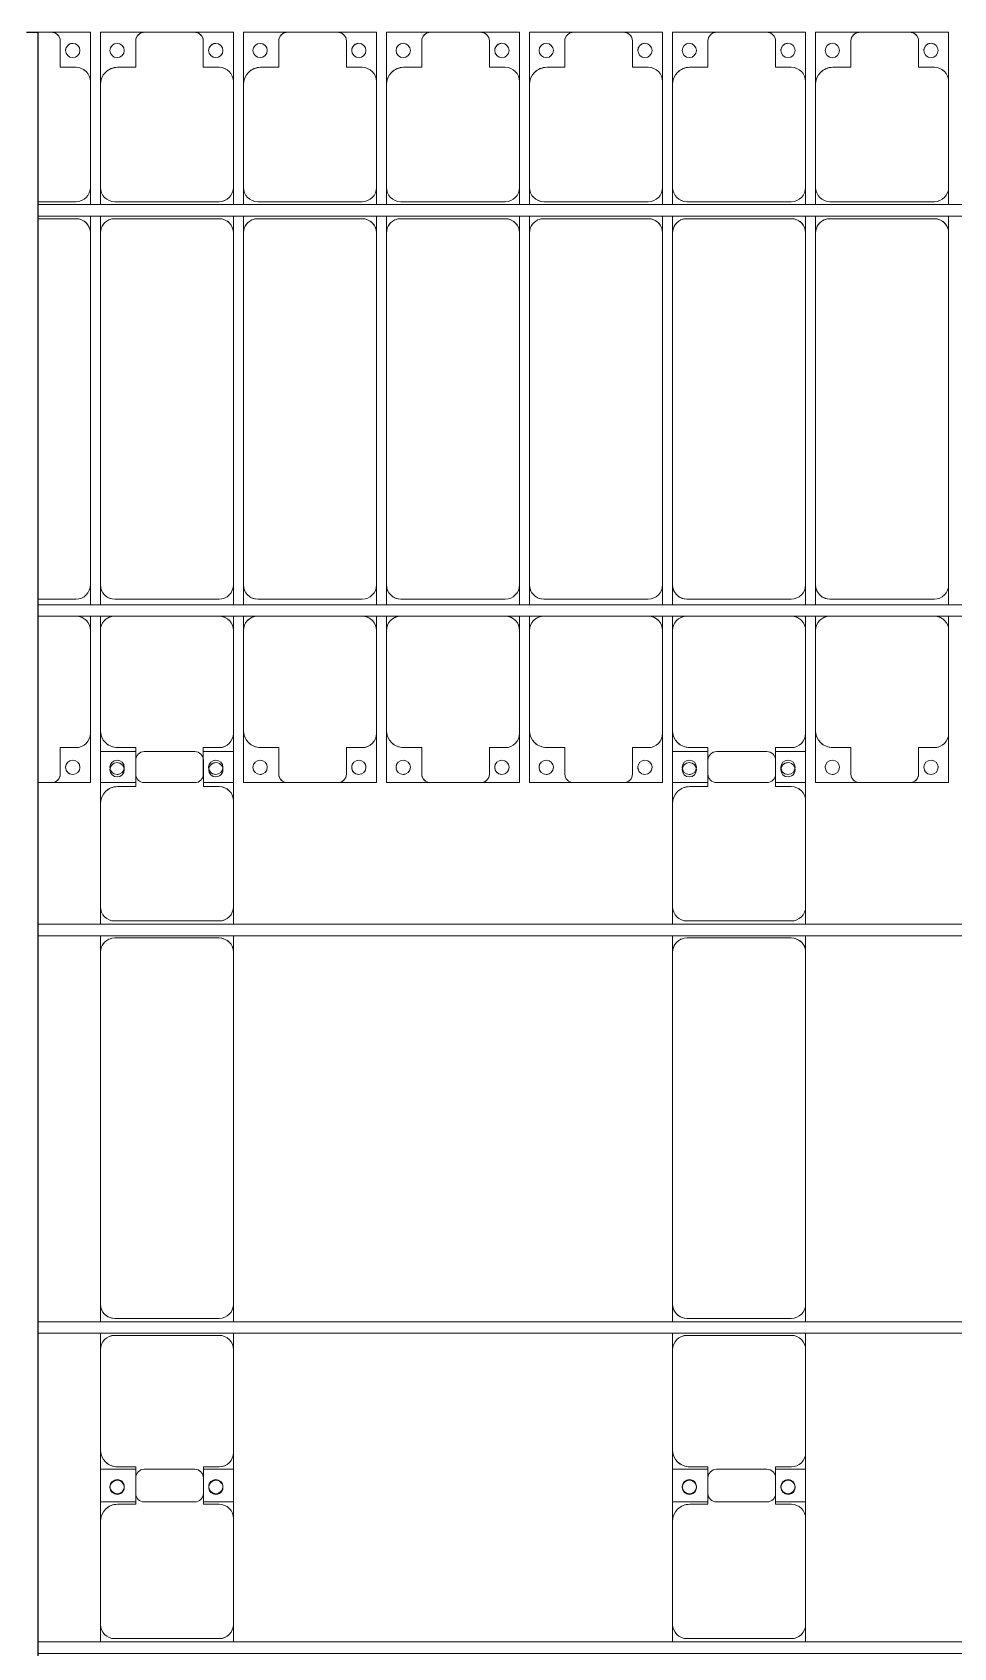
# Model space of a CAD drawing. Header units: millimetres. Extents: x -496478 to -186190, y -204059 to -87354.
# Drawn here: x -433212 to -429992, y -100934 to -95284 of the extents above; entities that cross this region are included whole.
import ezdxf

# ---------------------------------------------------------------- set-up
doc = ezdxf.new("R2010")
doc.units = ezdxf.units.MM
for name, color, linetype, lineweight in [('A-DETL-MBND', 5, 'Continuous', 9), ('A-GENM', 13, 'Continuous', 9), ('S-BEAM', 12, 'Continuous', 9)]:
    doc.layers.add(name, color=color, linetype=linetype, lineweight=lineweight)

# ---------------------------------------------------------------- blocks, each defined once
blk = doc.blocks.new('Dải phao đi lại kèm đỡ invester - DẢI PHAO ĐI LẠI-V1-BỐ TRÍ KHUNG KẾT CẤU BÈ PIN 01')
at = {"layer": 'A-DETL-MBND', "color": 8}
for p, q in [((5588.2, 1312.2), (5540, 1312.2)), ((5588.2, 1312.2), (5723.4, 1312.2)), ((5723.4, 1312.2), (5588.2, 1312.2)), ((5723.4, 1312.2), (5723.4, 1139.7)), ((5758.4, 1312.2), (5911.8, 1312.2)), ((5758.4, 1129.7), (5758.4, 1312.2)), ((5911.8, 1312.2), (5758.4, 1312.2)), ((6088.2, 1312.2), (5911.8, 1312.2)), ((6088.2, 1312.2), (6223.4, 1312.2)), ((6223.4, 1312.2), (6088.2, 1312.2)), ((6223.4, 1312.2), (6223.4, 1139.7)), ((6258.4, 1312.2), (6411.8, 1312.2)), ((6258.4, 1129.7), (6258.4, 1312.2)), ((6411.8, 1312.2), (6258.4, 1312.2)), ((6588.2, 1312.2), (6411.8, 1312.2)), ((6588.2, 1312.2), (6723.4, 1312.2)), ((6723.4, 1312.2), (6588.2, 1312.2)), ((6723.4, 1312.2), (6723.4, 1139.7)), ((6758.4, 1312.2), (6911.8, 1312.2)), ((6758.4, 1129.7), (6758.4, 1312.2)), ((6911.8, 1312.2), (6763.4, 1312.2)), ((7088.2, 1312.2), (6911.8, 1312.2)), ((7088.2, 1312.2), (7223.4, 1312.2)), ((7223.4, 1312.2), (7088.2, 1312.2)), ((7223.4, 1312.2), (7223.4, 1139.7)), ((7258.4, 1312.2), (7411.8, 1312.2)), ((7258.4, 1129.7), (7258.4, 1312.2)), ((7411.8, 1312.2), (7258.4, 1312.2)), ((7588.2, 1312.2), (7411.8, 1312.2)), ((7588.2, 1312.2), (7723.4, 1312.2)), ((7723.4, 1312.2), (7588.2, 1312.2)), ((7723.4, 1312.2), (7723.4, 1139.7)), ((7758.4, 1312.2), (7911.8, 1312.2)), ((7758.4, 1129.7), (7758.4, 1312.2)), ((7911.8, 1312.2), (7758.4, 1312.2)), ((8088.2, 1312.2), (7911.8, 1312.2)), ((8088.2, 1312.2), (8223.4, 1312.2)), ((8223.4, 1312.2), (8088.2, 1312.2)), ((8223.4, 1312.2), (8223.4, 1139.7)), ((8258.4, 1312.2), (8411.8, 1312.2)), ((8258.4, 1129.7), (8258.4, 1312.2)), ((8411.8, 1312.2), (8258.4, 1312.2)), ((8588.2, 1312.2), (8411.8, 1312.2)), ((8588.2, 1312.2), (8723.4, 1312.2)), ((8723.4, 1312.2), (8588.2, 1312.2)), ((8723.4, 1312.2), (8723.4, 1139.7)), ((5618.2, 1189.7), (5618.2, 1282.2)), ((5881.8, 1282.2), (5881.8, 1189.7)), ((6118.2, 1189.7), (6118.2, 1282.2)), ((6381.8, 1282.2), (6381.8, 1189.7)), ((6618.2, 1189.7), (6618.2, 1282.2)), ((6881.8, 1282.2), (6881.8, 1189.7)), ((7118.2, 1189.7), (7118.2, 1282.2)), ((7381.8, 1282.2), (7381.8, 1189.7)), ((7618.2, 1189.7), (7618.2, 1282.2)), ((7881.8, 1282.2), (7881.8, 1189.7)), ((8118.2, 1189.7), (8118.2, 1282.2)), ((8381.8, 1282.2), (8381.8, 1189.7)), ((8618.2, 1189.7), (8618.2, 1282.2)), ((5673.4, 1189.7), (5618.2, 1189.7)), ((5881.8, 1189.7), (5818.4, 1189.7)), ((6173.4, 1189.7), (6118.2, 1189.7)), ((6381.8, 1189.7), (6318.4, 1189.7)), ((6673.4, 1189.7), (6618.2, 1189.7)), ((6881.8, 1189.7), (6818.4, 1189.7)), ((7173.4, 1189.7), (7118.2, 1189.7)), ((7381.8, 1189.7), (7318.4, 1189.7)), ((7673.4, 1189.7), (7618.2, 1189.7)), ((7881.8, 1189.7), (7818.4, 1189.7)), ((8173.4, 1189.7), (8118.2, 1189.7)), ((8381.8, 1189.7), (8318.4, 1189.7)), ((8673.4, 1189.7), (8618.2, 1189.7)), ((5723.4, 769.7), (5723.4, 1139.7)), ((6223.4, 769.7), (6223.4, 1139.7)), ((6723.4, 769.7), (6723.4, 1139.7)), ((7223.4, 769.7), (7223.4, 1139.7)), ((7723.4, 769.7), (7723.4, 1139.7)), ((8223.4, 769.7), (8223.4, 1139.7)), ((8723.4, 769.7), (8723.4, 1139.7)), ((5758.4, 1129.7), (5758.4, 769.7)), ((6258.4, 1129.7), (6258.4, 769.7)), ((6758.4, 1129.7), (6758.4, 769.7)), ((7258.4, 1129.7), (7258.4, 769.7)), ((7758.4, 1129.7), (7758.4, 769.7)), ((8258.4, 1129.7), (8258.4, 769.7)), ((5723.4, 769.7), (5723.4, 709.7)), ((5758.4, 709.7), (5758.4, 769.7)), ((6223.4, 769.7), (6223.4, 709.7)), ((6258.4, 709.7), (6258.4, 769.7)), ((6723.4, 769.7), (6723.4, 709.7)), ((6758.4, 709.7), (6758.4, 769.7)), ((7223.4, 769.7), (7223.4, 709.7)), ((7258.4, 709.7), (7258.4, 769.7)), ((7723.4, 769.7), (7723.4, 709.7)), ((7758.4, 709.7), (7758.4, 769.7)), ((8223.4, 769.7), (8223.4, 709.7)), ((8258.4, 709.7), (8258.4, 769.7)), ((8723.4, 769.7), (8723.4, 709.7)), ((5540, 719.7), (5673.4, 719.7)), ((5808.4, 719.7), (6173.4, 719.7)), ((6308.4, 719.7), (6673.4, 719.7)), ((6808.4, 719.7), (7173.4, 719.7)), ((7308.4, 719.7), (7673.4, 719.7)), ((7808.4, 719.7), (8173.4, 719.7)), ((8308.4, 719.7), (8673.4, 719.7)), ((5673.4, 660.3), (5540, 660.3)), ((5723.4, 669.7), (5723.4, 610.3)), ((5758.4, 610.3), (5758.4, 669.7)), ((6173.4, 660.3), (5808.4, 660.3)), ((6223.4, 669.7), (6223.4, 610.3)), ((6258.4, 610.3), (6258.4, 669.7)), ((6673.4, 660.3), (6308.4, 660.3)), ((6723.4, 669.7), (6723.4, 610.3)), ((6758.4, 610.3), (6758.4, 669.7)), ((7173.4, 660.3), (6808.4, 660.3)), ((7223.4, 669.7), (7223.4, 610.3)), ((7258.4, 610.3), (7258.4, 669.7)), ((7673.4, 660.3), (7308.4, 660.3)), ((7723.4, 669.7), (7723.4, 610.3)), ((7758.4, 610.3), (7758.4, 669.7)), ((8173.4, 660.3), (7808.4, 660.3)), ((8223.4, 669.7), (8223.4, 610.3)), ((8258.4, 610.3), (8258.4, 669.7)), ((8673.4, 660.3), (8308.4, 660.3)), ((8723.4, 669.7), (8723.4, 610.3)), ((5723.4, -620.3), (5723.4, 610.3)), ((5758.4, 610.3), (5758.4, -620.3)), ((6223.4, -620.3), (6223.4, 610.3)), ((6258.4, 610.3), (6258.4, -620.3)), ((6723.4, -620.3), (6723.4, 610.3)), ((6758.4, 610.3), (6758.4, -620.3)), ((7223.4, -620.3), (7223.4, 610.3)), ((7258.4, 610.3), (7258.4, -620.3)), ((7723.4, -620.3), (7723.4, 610.3)), ((7758.4, 610.3), (7758.4, -620.3)), ((8223.4, -620.3), (8223.4, 610.3)), ((8258.4, 610.3), (8258.4, -620.3)), ((8723.4, -620.3), (8723.4, 610.3)), ((5723.4, -620.3), (5723.4, -690.3)), ((5758.4, -690.3), (5758.4, -620.3)), ((6223.4, -620.3), (6223.4, -690.3)), ((6258.4, -690.3), (6258.4, -620.3)), ((6723.4, -620.3), (6723.4, -690.3)), ((6758.4, -690.3), (6758.4, -620.3)), ((7223.4, -620.3), (7223.4, -690.3)), ((7258.4, -690.3), (7258.4, -620.3)), ((7723.4, -620.3), (7723.4, -690.3)), ((7758.4, -690.3), (7758.4, -620.3)), ((8223.4, -620.3), (8223.4, -690.3)), ((8258.4, -690.3), (8258.4, -620.3)), ((8723.4, -620.3), (8723.4, -690.3)), ((5540, -670.3), (5673.4, -670.3)), ((5808.4, -670.3), (6173.4, -670.3)), ((6308.4, -670.3), (6673.4, -670.3)), ((6808.4, -670.3), (7173.4, -670.3)), ((7308.4, -670.3), (7673.4, -670.3)), ((7808.4, -670.3), (8173.4, -670.3)), ((8308.4, -670.3), (8673.4, -670.3)), ((5723.4, -730.3), (5723.4, -779.7)), ((5758.4, -779.7), (5758.4, -730.3)), ((6223.4, -730.3), (6223.4, -779.7)), ((6258.4, -779.7), (6258.4, -730.3)), ((6723.4, -730.3), (6723.4, -779.7)), ((6758.4, -779.7), (6758.4, -730.3)), ((7223.4, -730.3), (7223.4, -779.7)), ((7258.4, -779.7), (7258.4, -730.3)), ((7723.4, -730.3), (7723.4, -779.7)), ((7758.4, -779.7), (7758.4, -730.3)), ((8223.4, -730.3), (8223.4, -779.7)), ((8258.4, -779.7), (8258.4, -730.3)), ((8723.4, -730.3), (8723.4, -779.7)), ((5723.4, -1139.7), (5723.4, -779.7)), ((5758.4, -779.7), (5758.4, -1129.7)), ((6223.4, -1139.7), (6223.4, -779.7)), ((6258.4, -779.7), (6258.4, -1129.7)), ((6723.4, -1139.7), (6723.4, -779.7)), ((6758.4, -779.7), (6758.4, -1129.7)), ((7223.4, -1139.7), (7223.4, -779.7)), ((7258.4, -779.7), (7258.4, -1129.7)), ((7723.4, -1139.7), (7723.4, -779.7)), ((7758.4, -779.7), (7758.4, -1129.7)), ((8223.4, -1139.7), (8223.4, -779.7)), ((8258.4, -779.7), (8258.4, -1129.7)), ((8723.4, -1139.7), (8723.4, -779.7)), ((5758.4, -1312.2), (5758.4, -1129.7)), ((6258.4, -1312.2), (6258.4, -1129.7)), ((6758.4, -1312.2), (6758.4, -1129.7)), ((7258.4, -1312.2), (7258.4, -1129.7)), ((7758.4, -1312.2), (7758.4, -1129.7)), ((8258.4, -1312.2), (8258.4, -1129.7)), ((5723.4, -1139.7), (5723.4, -1312.2)), ((6223.4, -1139.7), (6223.4, -1312.2)), ((6723.4, -1139.7), (6723.4, -1312.2)), ((7223.4, -1139.7), (7223.4, -1312.2)), ((7723.4, -1139.7), (7723.4, -1312.2)), ((8223.4, -1139.7), (8223.4, -1312.2)), ((8723.4, -1139.7), (8723.4, -1312.2)), ((5618.2, -1282.2), (5618.2, -1189.7)), ((5618.2, -1189.7), (5673.4, -1189.7)), ((5818.4, -1189.7), (5881.8, -1189.7)), ((5881.8, -1189.7), (5881.8, -1282.2)), ((6118.2, -1282.2), (6118.2, -1189.7)), ((6118.2, -1189.7), (6173.4, -1189.7)), ((6318.4, -1189.7), (6381.8, -1189.7)), ((6381.8, -1189.7), (6381.8, -1282.2)), ((6618.2, -1282.2), (6618.2, -1189.7)), ((6618.2, -1189.7), (6673.4, -1189.7)), ((6818.4, -1189.7), (6881.8, -1189.7)), ((6881.8, -1189.7), (6881.8, -1282.2)), ((7118.2, -1282.2), (7118.2, -1189.7)), ((7118.2, -1189.7), (7173.4, -1189.7)), ((7318.4, -1189.7), (7381.8, -1189.7)), ((7381.8, -1189.7), (7381.8, -1282.2)), ((7618.2, -1282.2), (7618.2, -1189.7)), ((7618.2, -1189.7), (7673.4, -1189.7)), ((7818.4, -1189.7), (7881.8, -1189.7)), ((7881.8, -1189.7), (7881.8, -1282.2)), ((8118.2, -1282.2), (8118.2, -1189.7)), ((8118.2, -1189.7), (8173.4, -1189.7)), ((8318.4, -1189.7), (8381.8, -1189.7)), ((8381.8, -1189.7), (8381.8, -1282.2)), ((8618.2, -1282.2), (8618.2, -1189.7)), ((8618.2, -1189.7), (8673.4, -1189.7)), ((5540, -1312.2), (5588.2, -1312.2)), ((5723.4, -1312.2), (5588.2, -1312.2)), ((5588.2, -1312.2), (5723.4, -1312.2)), ((5881.8, -1312.2), (5758.4, -1312.2)), ((5911.8, -1312.2), (6088.2, -1312.2)), ((6223.4, -1312.2), (6118.2, -1312.2)), ((6411.8, -1312.2), (6258.4, -1312.2)), ((6258.4, -1312.2), (6411.8, -1312.2)), ((6411.8, -1312.2), (6588.2, -1312.2)), ((6723.4, -1312.2), (6588.2, -1312.2)), ((6588.2, -1312.2), (6723.4, -1312.2)), ((6911.8, -1312.2), (6758.4, -1312.2)), ((6763.4, -1312.2), (6911.8, -1312.2)), ((6911.8, -1312.2), (7088.2, -1312.2)), ((7223.4, -1312.2), (7088.2, -1312.2)), ((7088.2, -1312.2), (7223.4, -1312.2)), ((7411.8, -1312.2), (7258.4, -1312.2)), ((7258.4, -1312.2), (7411.8, -1312.2)), ((7411.8, -1312.2), (7588.2, -1312.2)), ((7723.4, -1312.2), (7588.2, -1312.2)), ((7588.2, -1312.2), (7723.4, -1312.2)), ((7881.8, -1312.2), (7758.4, -1312.2)), ((7911.8, -1312.2), (8088.2, -1312.2)), ((8223.4, -1312.2), (8118.2, -1312.2)), ((8411.8, -1312.2), (8258.4, -1312.2)), ((8258.4, -1312.2), (8411.8, -1312.2)), ((8411.8, -1312.2), (8588.2, -1312.2)), ((8723.4, -1312.2), (8588.2, -1312.2)), ((8588.2, -1312.2), (8723.4, -1312.2))]:
    blk.add_line(p, q, dxfattribs=at)
for centre, radius, start, end in [((5588.2, 1282.2), 30, 360, 90), ((5588.2, 1282.2), 30, 75, 90), ((5588.2, 1282.2), 30, 15, 90), ((5588.2, 1282.2), 30, 75, 90), ((5911.8, 1282.2), 30, 90, 180), ((5911.8, 1282.2), 30, 90, 165), ((5911.8, 1282.2), 30, 90, 105), ((5911.8, 1282.2), 30, 90, 105), ((6088.2, 1282.2), 30, 360, 90), ((6088.2, 1282.2), 30, 75, 90), ((6088.2, 1282.2), 30, 15, 90), ((6088.2, 1282.2), 30, 75, 90), ((6411.8, 1282.2), 30, 90, 180), ((6411.8, 1282.2), 30, 90, 165), ((6411.8, 1282.2), 30, 90, 105), ((6411.8, 1282.2), 30, 90, 105), ((6588.2, 1282.2), 30, 360, 90), ((6588.2, 1282.2), 30, 75, 90), ((6588.2, 1282.2), 30, 15, 90), ((6588.2, 1282.2), 30, 75, 90), ((6911.8, 1282.2), 30, 90, 180), ((6911.8, 1282.2), 30, 90, 165), ((6911.8, 1282.2), 30, 90, 105), ((6911.8, 1282.2), 30, 90, 105), ((7088.2, 1282.2), 30, 360, 90), ((7088.2, 1282.2), 30, 75, 90), ((7088.2, 1282.2), 30, 15, 90), ((7088.2, 1282.2), 30, 75, 90), ((7411.8, 1282.2), 30, 90, 180), ((7411.8, 1282.2), 30, 90, 165), ((7411.8, 1282.2), 30, 90, 105), ((7411.8, 1282.2), 30, 90, 105), ((7588.2, 1282.2), 30, 360, 90), ((7588.2, 1282.2), 30, 75, 90), ((7588.2, 1282.2), 30, 15, 90), ((7588.2, 1282.2), 30, 75, 90), ((7911.8, 1282.2), 30, 90, 180), ((7911.8, 1282.2), 30, 90, 165), ((7911.8, 1282.2), 30, 90, 105), ((7911.8, 1282.2), 30, 90, 105), ((8088.2, 1282.2), 30, 360, 90), ((8088.2, 1282.2), 30, 75, 90), ((8088.2, 1282.2), 30, 15, 90), ((8088.2, 1282.2), 30, 75, 90), ((8411.8, 1282.2), 30, 90, 180), ((8411.8, 1282.2), 30, 90, 165), ((8411.8, 1282.2), 30, 90, 105), ((8411.8, 1282.2), 30, 90, 105), ((8588.2, 1282.2), 30, 360, 90), ((8588.2, 1282.2), 30, 75, 90), ((8588.2, 1282.2), 30, 15, 90), ((8588.2, 1282.2), 30, 75, 90), ((5661.8, 1248.6), 25, 90, 270), ((5661.8, 1248.6), 25, 150, 180), ((5661.8, 1248.6), 25, 120, 135), ((5661.8, 1248.6), 25, 90, 105), ((5661.8, 1248.6), 25, 270, 90), ((5816.8, 1248.6), 25, 90, 270), ((5816.8, 1248.6), 25, 270, 90), ((6161.8, 1248.6), 25, 90, 270), ((6161.8, 1248.6), 25, 150, 180), ((6161.8, 1248.6), 25, 120, 135), ((6161.8, 1248.6), 25, 90, 105), ((6161.8, 1248.6), 25, 270, 90), ((6316.8, 1248.6), 25, 90, 270), ((6316.8, 1248.6), 25, 270, 90), ((6661.8, 1248.6), 25, 90, 270), ((6661.8, 1248.6), 25, 150, 180), ((6661.8, 1248.6), 25, 120, 135), ((6661.8, 1248.6), 25, 90, 105), ((6661.8, 1248.6), 25, 270, 90), ((6816.8, 1248.6), 25, 90, 270), ((6816.8, 1248.6), 25, 270, 90), ((7161.8, 1248.6), 25, 90, 270), ((7161.8, 1248.6), 25, 150, 180), ((7161.8, 1248.6), 25, 120, 135), ((7161.8, 1248.6), 25, 90, 105), ((7161.8, 1248.6), 25, 270, 90), ((7316.8, 1248.6), 25, 90, 270), ((7316.8, 1248.6), 25, 270, 90), ((7661.8, 1248.6), 25, 90, 270), ((7661.8, 1248.6), 25, 150, 180), ((7661.8, 1248.6), 25, 120, 135), ((7661.8, 1248.6), 25, 90, 105), ((7661.8, 1248.6), 25, 270, 90), ((7816.8, 1248.6), 25, 90, 270), ((7816.8, 1248.6), 25, 270, 90), ((8161.8, 1248.6), 25, 90, 270), ((8161.8, 1248.6), 25, 150, 180), ((8161.8, 1248.6), 25, 120, 135), ((8161.8, 1248.6), 25, 90, 105), ((8161.8, 1248.6), 25, 270, 90), ((8316.8, 1248.6), 25, 90, 270), ((8316.8, 1248.6), 25, 270, 90), ((8661.8, 1248.6), 25, 90, 270), ((8661.8, 1248.6), 25, 150, 180), ((8661.8, 1248.6), 25, 120, 135), ((8661.8, 1248.6), 25, 90, 105), ((8661.8, 1248.6), 25, 270, 90), ((5673.4, 1139.7), 50, 0, 90), ((5673.4, 1139.7), 50, 45, 90), ((5818.4, 1129.7), 60, 90, 180), ((5818.4, 1129.7), 60, 90, 135), ((6173.4, 1139.7), 50, 0, 90), ((6173.4, 1139.7), 50, 45, 90), ((6318.4, 1129.7), 60, 90, 180), ((6318.4, 1129.7), 60, 90, 135), ((6673.4, 1139.7), 50, 360, 90), ((6673.4, 1139.7), 50, 45, 90), ((6818.4, 1129.7), 60, 90, 180), ((6818.4, 1129.7), 60, 90, 135), ((7173.4, 1139.7), 50, 0, 90), ((7173.4, 1139.7), 50, 45, 90), ((7318.4, 1129.7), 60, 90, 180), ((7318.4, 1129.7), 60, 90, 135), ((7673.4, 1139.7), 50, 0, 90), ((7673.4, 1139.7), 50, 45, 90), ((7818.4, 1129.7), 60, 90, 180), ((7818.4, 1129.7), 60, 90, 135), ((8173.4, 1139.7), 50, 0, 90), ((8173.4, 1139.7), 50, 45, 90), ((8318.4, 1129.7), 60, 90, 180), ((8318.4, 1129.7), 60, 90, 135), ((8673.4, 1139.7), 50, 0, 90), ((8673.4, 1139.7), 50, 45, 90), ((5673.4, 769.7), 50, 270, 0), ((5808.4, 769.7), 50, 180, 270), ((6173.4, 769.7), 50, 270, 360), ((6308.4, 769.7), 50, 180, 270), ((6673.4, 769.7), 50, 270, 0), ((6808.4, 769.7), 50, 180, 270), ((7173.4, 769.7), 50, 270, 0), ((7308.4, 769.7), 50, 180, 270), ((7673.4, 769.7), 50, 270, 0), ((7808.4, 769.7), 50, 180, 270), ((8173.4, 769.7), 50, 270, 360), ((8308.4, 769.7), 50, 180, 270), ((8673.4, 769.7), 50, 270, 0), ((5673.4, 769.7), 50, 270, 315), ((5808.4, 769.7), 50, 225, 270), ((6173.4, 769.7), 50, 270, 315), ((6308.4, 769.7), 50, 225, 270), ((6673.4, 769.7), 50, 270, 315), ((6808.4, 769.7), 50, 225, 270), ((7173.4, 769.7), 50, 270, 315), ((7308.4, 769.7), 50, 225, 270), ((7673.4, 769.7), 50, 270, 315), ((7808.4, 769.7), 50, 225, 270), ((8173.4, 769.7), 50, 270, 315), ((8308.4, 769.7), 50, 225, 270), ((8673.4, 769.7), 50, 270, 315), ((5673.4, 610.3), 50, 360, 90), ((5673.4, 610.3), 50, 15, 90), ((5808.4, 610.3), 50, 90, 180), ((5808.4, 610.3), 50, 105, 180), ((6173.4, 610.3), 50, 360, 90), ((6173.4, 610.3), 50, 15, 90), ((6308.4, 610.3), 50, 90, 180), ((6308.4, 610.3), 50, 105, 180), ((6673.4, 610.3), 50, 360, 90), ((6673.4, 610.3), 50, 15, 90), ((6808.4, 610.3), 50, 90, 180), ((6808.4, 610.3), 50, 105, 180), ((7173.4, 610.3), 50, 360, 90), ((7173.4, 610.3), 50, 15, 90), ((7308.4, 610.3), 50, 90, 180), ((7308.4, 610.3), 50, 105, 180), ((7673.4, 610.3), 50, 360, 90), ((7673.4, 610.3), 50, 15, 90), ((7808.4, 610.3), 50, 90, 180), ((7808.4, 610.3), 50, 105, 180), ((8173.4, 610.3), 50, 360, 90), ((8173.4, 610.3), 50, 15, 90), ((8308.4, 610.3), 50, 90, 180), ((8308.4, 610.3), 50, 105, 180), ((8673.4, 610.3), 50, 360, 90), ((8673.4, 610.3), 50, 15, 90), ((5673.4, -620.3), 50, 270, 0), ((5673.4, -620.3), 50, 270, 0), ((5808.4, -620.3), 50, 180, 270), ((6173.4, -620.3), 50, 270, 0), ((6173.4, -620.3), 50, 270, 0), ((6308.4, -620.3), 50, 180, 270), ((6673.4, -620.3), 50, 270, 360), ((6673.4, -620.3), 50, 270, 360), ((6808.4, -620.3), 50, 180, 270), ((7173.4, -620.3), 50, 270, 360), ((7173.4, -620.3), 50, 270, 360), ((7308.4, -620.3), 50, 180, 270), ((7673.4, -620.3), 50, 270, 360), ((7673.4, -620.3), 50, 270, 360), ((7808.4, -620.3), 50, 180, 270), ((8173.4, -620.3), 50, 270, 360), ((8173.4, -620.3), 50, 270, 360), ((8308.4, -620.3), 50, 180, 270), ((8673.4, -620.3), 50, 270, 0), ((8673.4, -620.3), 50, 270, 0), ((5808.4, -620.3), 50, 195, 270), ((6308.4, -620.3), 50, 195, 270), ((6808.4, -620.3), 50, 195, 270), ((7308.4, -620.3), 50, 195, 270), ((7808.4, -620.3), 50, 195, 270), ((8308.4, -620.3), 50, 195, 270), ((5673.4, -779.7), 50, 360, 84.2019), ((5673.4, -779.7), 50, 45, 84.2019), ((5808.4, -779.7), 50, 95.7981, 180), ((5808.4, -779.7), 50, 95.7981, 135), ((6173.4, -779.7), 50, 360, 84.2019), ((6173.4, -779.7), 50, 45, 84.2019), ((6308.4, -779.7), 50, 95.7981, 180), ((6308.4, -779.7), 50, 95.7981, 135), ((6673.4, -779.7), 50, 360, 84.2019), ((6673.4, -779.7), 50, 45, 84.2019), ((6808.4, -779.7), 50, 95.7981, 180), ((6808.4, -779.7), 50, 95.7981, 135), ((7173.4, -779.7), 50, 360, 84.2019), ((7173.4, -779.7), 50, 45, 84.2019), ((7308.4, -779.7), 50, 95.7981, 180), ((7308.4, -779.7), 50, 95.7981, 135), ((7673.4, -779.7), 50, 360, 84.2019), ((7673.4, -779.7), 50, 45, 84.2019), ((7808.4, -779.7), 50, 95.7981, 180), ((7808.4, -779.7), 50, 95.7981, 135), ((8173.4, -779.7), 50, 360, 84.2019), ((8173.4, -779.7), 50, 45, 84.2019), ((8308.4, -779.7), 50, 95.7981, 180), ((8308.4, -779.7), 50, 95.7981, 135), ((8673.4, -779.7), 50, 360, 84.2019), ((8673.4, -779.7), 50, 45, 84.2019), ((5818.4, -1129.7), 60, 180, 270), ((6318.4, -1129.7), 60, 180, 270), ((6818.4, -1129.7), 60, 180, 270), ((7318.4, -1129.7), 60, 180, 270), ((7818.4, -1129.7), 60, 180, 270), ((8318.4, -1129.7), 60, 180, 270), ((5673.4, -1139.7), 50, 270, 360), ((5673.4, -1139.7), 50, 270, 315), ((5818.4, -1129.7), 60, 225, 270), ((6173.4, -1139.7), 50, 270, 360), ((6173.4, -1139.7), 50, 270, 315), ((6318.4, -1129.7), 60, 225, 270), ((6673.4, -1139.7), 50, 270, 360), ((6673.4, -1139.7), 50, 270, 315), ((6818.4, -1129.7), 60, 225, 270), ((7173.4, -1139.7), 50, 270, 360), ((7173.4, -1139.7), 50, 270, 315), ((7318.4, -1129.7), 60, 225, 270), ((7673.4, -1139.7), 50, 270, 360), ((7673.4, -1139.7), 50, 270, 315), ((7818.4, -1129.7), 60, 225, 270), ((8173.4, -1139.7), 50, 270, 360), ((8173.4, -1139.7), 50, 270, 315), ((8318.4, -1129.7), 60, 225, 270), ((8673.4, -1139.7), 50, 270, 0), ((8673.4, -1139.7), 50, 270, 315), ((5661.8, -1258.6), 25, 90, 270), ((5661.8, -1258.6), 25, 270, 90), ((5816.8, -1258.6), 25, 90, 270), ((5816.8, -1258.6), 25, 270, 90), ((6161.8, -1258.6), 25, 90, 270), ((6161.8, -1258.6), 25, 270, 90), ((6316.8, -1258.6), 25, 90, 270), ((6316.8, -1258.6), 25, 270, 90), ((6661.8, -1258.6), 25, 90, 270), ((6661.8, -1258.6), 25, 270, 90), ((6816.8, -1258.6), 25, 90, 270), ((6816.8, -1258.6), 25, 270, 90), ((7161.8, -1258.6), 25, 90, 270), ((7161.8, -1258.6), 25, 270, 90), ((7316.8, -1258.6), 25, 90, 270), ((7316.8, -1258.6), 25, 270, 90), ((7661.8, -1258.6), 25, 90, 270), ((7661.8, -1258.6), 25, 270, 90), ((7816.8, -1258.6), 25, 90, 270), ((7816.8, -1258.6), 25, 270, 90), ((8161.8, -1258.6), 25, 90, 270), ((8161.8, -1258.6), 25, 270, 90), ((8316.8, -1258.6), 25, 90, 270), ((8316.8, -1258.6), 25, 270, 90), ((8661.8, -1258.6), 25, 90, 270), ((8661.8, -1258.6), 25, 270, 90), ((5588.2, -1282.2), 30, 270, 0), ((5588.2, -1282.2), 30, 270, 345), ((5588.2, -1282.2), 30, 315, 330), ((5588.2, -1282.2), 30, 315, 330), ((5661.8, -1258.6), 25, 165, 270), ((5661.8, -1258.6), 25, 360, 15), ((5816.8, -1258.6), 25, 270, 285), ((5911.8, -1282.2), 30, 180, 270), ((6088.2, -1282.2), 30, 270, 0), ((6161.8, -1258.6), 25, 165, 270), ((6316.8, -1258.6), 25, 165, 180), ((6316.8, -1258.6), 25, 270, 285), ((6411.8, -1282.2), 30, 180, 270), ((6411.8, -1282.2), 30, 195, 270), ((6588.2, -1282.2), 30, 270, 0), ((6588.2, -1282.2), 30, 270, 345), ((6588.2, -1282.2), 30, 315, 330), ((6588.2, -1282.2), 30, 315, 330), ((6661.8, -1258.6), 25, 165, 270), ((6661.8, -1258.6), 25, 0, 15), ((6816.8, -1258.6), 25, 165, 180), ((6816.8, -1258.6), 25, 270, 285), ((6911.8, -1282.2), 30, 180, 270), ((6911.8, -1282.2), 30, 195, 270), ((7088.2, -1282.2), 30, 270, 0), ((7088.2, -1282.2), 30, 270, 345), ((7088.2, -1282.2), 30, 315, 330), ((7088.2, -1282.2), 30, 315, 330), ((7161.8, -1258.6), 25, 165, 270), ((7161.8, -1258.6), 25, 360, 15), ((7316.8, -1258.6), 25, 165, 180), ((7316.8, -1258.6), 25, 270, 285), ((7411.8, -1282.2), 30, 180, 270), ((7411.8, -1282.2), 30, 195, 270), ((7588.2, -1282.2), 30, 270, 0), ((7588.2, -1282.2), 30, 270, 345), ((7588.2, -1282.2), 30, 315, 330), ((7588.2, -1282.2), 30, 315, 330), ((7661.8, -1258.6), 25, 165, 270), ((7661.8, -1258.6), 25, 360, 15), ((7816.8, -1258.6), 25, 270, 285), ((7911.8, -1282.2), 30, 180, 270), ((8088.2, -1282.2), 30, 270, 360), ((8161.8, -1258.6), 25, 165, 270), ((8316.8, -1258.6), 25, 165, 180), ((8316.8, -1258.6), 25, 270, 285), ((8411.8, -1282.2), 30, 180, 270), ((8411.8, -1282.2), 30, 195, 270), ((8588.2, -1282.2), 30, 270, 360), ((8588.2, -1282.2), 30, 270, 345), ((8588.2, -1282.2), 30, 315, 330), ((8588.2, -1282.2), 30, 315, 330), ((8661.8, -1258.6), 25, 165, 270), ((8661.8, -1258.6), 25, 360, 15), ((5588.2, -1282.2), 30, 270, 285), ((5588.2, -1282.2), 30, 270, 285), ((6411.8, -1282.2), 30, 255, 270), ((6411.8, -1282.2), 30, 255, 270), ((6588.2, -1282.2), 30, 270, 285), ((6588.2, -1282.2), 30, 270, 285), ((6911.8, -1282.2), 30, 255, 270), ((6911.8, -1282.2), 30, 255, 270), ((7088.2, -1282.2), 30, 270, 285), ((7088.2, -1282.2), 30, 270, 285), ((7411.8, -1282.2), 30, 255, 270), ((7411.8, -1282.2), 30, 255, 270), ((7588.2, -1282.2), 30, 270, 285), ((7588.2, -1282.2), 30, 270, 285), ((8411.8, -1282.2), 30, 255, 270), ((8411.8, -1282.2), 30, 255, 270), ((8588.2, -1282.2), 30, 270, 285), ((8588.2, -1282.2), 30, 270, 285)]:
    blk.add_arc(centre, radius, start, end, dxfattribs=at)
blk = doc.blocks.new('Dai phao do pin - DẢI PHAO ĐỠ PIN-V4-BỐ TRÍ KHUNG KẾT CẤU BÈ PIN 01')
at = {"layer": 'A-DETL-MBND', "color": 8}
for p, q in [((65968, 241.6), (66029.7, 241.6)), ((66389.7, 241.6), (66029.7, 241.6)), ((66389.7, 241.6), (66572.2, 241.6)), ((66457.8, 241.6), (66640.3, 241.6)), ((66457.8, 118.2), (66457.8, 241.6)), ((66572.2, 241.6), (66572.2, 118.2)), ((66990.3, 241.6), (66640.3, 241.6)), ((66990.3, 241.6), (67048, 241.6)), ((67088, 241.6), (67149.7, 241.6)), ((68380.3, 241.6), (67149.7, 241.6)), ((68380.3, 241.6), (68438, 241.6)), ((68478, 241.6), (68539.7, 241.6)), ((68899.7, 241.6), (68539.7, 241.6)), ((68899.7, 241.6), (69082.2, 241.6)), ((69082.2, 241.6), (69082.2, 118.2)), ((65979.7, 191.6), (65979.7, -173.4)), ((66449.7, 118.2), (66449.7, 181.6)), ((66580.3, 181.6), (66580.3, 118.2)), ((67040.3, -173.4), (67040.3, 191.6)), ((67099.7, 191.6), (67099.7, -173.4)), ((68430.3, -173.4), (68430.3, 191.6)), ((68489.7, 191.6), (68489.7, -173.4)), ((68959.7, 118.2), (68959.7, 181.6)), ((66542.2, 118.2), (66449.7, 118.2)), ((66580.3, 118.2), (66487.8, 118.2)), ((69052.2, 118.2), (68959.7, 118.2)), ((66457.8, 88.2), (66457.8, -88.2)), ((66572.2, -88.2), (66572.2, 88.2)), ((69082.2, -88.2), (69082.2, 88.2)), ((66449.7, -173.4), (66449.7, -118.2)), ((66449.7, -118.2), (66542.2, -118.2)), ((66457.8, -223.4), (66457.8, -118.2)), ((66487.8, -118.2), (66580.3, -118.2)), ((66572.2, -118.2), (66572.2, -223.4)), ((66580.3, -118.2), (66580.3, -173.4)), ((68959.7, -173.4), (68959.7, -118.2)), ((68959.7, -118.2), (69052.2, -118.2)), ((69082.2, -118.2), (69082.2, -223.4)), ((66029.7, -223.4), (65968, -223.4)), ((66029.7, -223.4), (66399.7, -223.4)), ((66572.2, -223.4), (66399.7, -223.4)), ((66630.3, -223.4), (66457.8, -223.4)), ((66630.3, -223.4), (66990.3, -223.4)), ((67048, -223.4), (66990.3, -223.4)), ((67149.7, -223.4), (67088, -223.4)), ((67149.7, -223.4), (68380.3, -223.4)), ((68438, -223.4), (68380.3, -223.4)), ((68539.7, -223.4), (68478, -223.4)), ((68539.7, -223.4), (68909.7, -223.4)), ((69082.2, -223.4), (68909.7, -223.4))]:
    blk.add_line(p, q, dxfattribs=at)
for centre, radius, start, end in [((66029.7, 191.6), 50, 90, 180), ((66029.7, 191.6), 50, 135, 180), ((66389.7, 181.6), 60, 0, 90), ((66640.3, 181.6), 60, 90, 180), ((66990.3, 191.6), 50, 0, 90), ((66990.3, 191.6), 50, 0, 45), ((67149.7, 191.6), 50, 90, 180), ((67149.7, 191.6), 50, 105, 180), ((68380.3, 191.6), 50, 0, 90), ((68380.3, 191.6), 50, 15, 90), ((68539.7, 191.6), 50, 90, 180), ((68539.7, 191.6), 50, 135, 180), ((68899.7, 181.6), 60, 0, 90), ((66389.7, 181.6), 60, 0, 45), ((66508.6, 183.2), 25, 0, 180), ((66508.6, 183.2), 25, 180, 0), ((66511.4, 183.2), 25, 0, 180), ((66511.4, 183.2), 25, 180, 0), ((66511.4, 183.2), 25, 180, 195), ((66640.3, 181.6), 60, 135, 180), ((68899.7, 181.6), 60, 0, 45), ((69018.6, 183.2), 25, 0, 180), ((69018.6, 183.2), 25, 180, 360), ((66487.8, 88.2), 30, 90, 180), ((66542.2, 88.2), 30, 360, 90), ((69052.2, 88.2), 30, 0, 90), ((66487.8, -88.2), 30, 180, 270), ((66542.2, -88.2), 30, 270, 360), ((69052.2, -88.2), 30, 270, 0), ((66508.6, -161.8), 25, 0, 180), ((66508.6, -161.8), 25, 180, 0), ((66511.4, -161.8), 25, 0, 180), ((66511.4, -161.8), 25, 120, 180), ((66511.4, -161.8), 25, 180, 360), ((66511.4, -161.8), 25, 75, 105), ((66508.6, -161.8), 25, 75, 90), ((66508.6, -161.8), 25, 30, 45), ((66508.6, -161.8), 25, 0, 15), ((69018.6, -161.8), 25, 0, 180), ((69018.6, -161.8), 25, 180, 0), ((69018.6, -161.8), 25, 60, 90), ((69018.6, -161.8), 25, 30, 45), ((69018.6, -161.8), 25, 0, 15), ((66029.7, -173.4), 50, 180, 270), ((66029.7, -173.4), 50, 180, 225), ((66399.7, -173.4), 50, 270, 0), ((66399.7, -173.4), 50, 315, 0), ((66630.3, -173.4), 50, 180, 270), ((66630.3, -173.4), 50, 180, 225), ((66990.3, -173.4), 50, 270, 0), ((66990.3, -173.4), 50, 315, 360), ((67149.7, -173.4), 50, 180, 270), ((67149.7, -173.4), 50, 180, 270), ((68380.3, -173.4), 50, 270, 0), ((68380.3, -173.4), 50, 285, 0), ((68539.7, -173.4), 50, 180, 270), ((68539.7, -173.4), 50, 180, 225), ((68909.7, -173.4), 50, 270, 360), ((68909.7, -173.4), 50, 315, 360)]:
    blk.add_arc(centre, radius, start, end, dxfattribs=at)
blk = doc.blocks.new('Dai phao do pin - DẢI PHAO ĐỠ PIN-V5-BỐ TRÍ KHUNG KẾT CẤU BÈ PIN 01')
at = {"layer": 'A-DETL-MBND', "color": 8}
for p, q in [((65968, 241.6), (66029.7, 241.6)), ((66389.7, 241.6), (66029.7, 241.6)), ((66389.7, 241.6), (66572.2, 241.6)), ((66457.8, 241.6), (66640.3, 241.6)), ((66457.8, 118.2), (66457.8, 241.6)), ((66572.2, 241.6), (66572.2, 118.2)), ((66990.3, 241.6), (66640.3, 241.6)), ((66990.3, 241.6), (67048, 241.6)), ((67088, 241.6), (67149.7, 241.6)), ((68380.3, 241.6), (67149.7, 241.6)), ((68380.3, 241.6), (68438, 241.6)), ((68478, 241.6), (68539.7, 241.6)), ((68899.7, 241.6), (68539.7, 241.6)), ((68899.7, 241.6), (69082.2, 241.6)), ((69082.2, 241.6), (69082.2, 118.2)), ((65979.7, 191.6), (65979.7, -173.4)), ((66449.7, 118.2), (66449.7, 181.6)), ((66580.3, 181.6), (66580.3, 118.2)), ((67040.3, -173.4), (67040.3, 191.6)), ((67099.7, 191.6), (67099.7, -173.4)), ((68430.3, -173.4), (68430.3, 191.6)), ((68489.7, 191.6), (68489.7, -173.4)), ((68959.7, 118.2), (68959.7, 181.6)), ((66542.2, 118.2), (66449.7, 118.2)), ((66580.3, 118.2), (66487.8, 118.2)), ((69052.2, 118.2), (68959.7, 118.2)), ((66457.8, 88.2), (66457.8, -88.2)), ((66572.2, -88.2), (66572.2, 88.2)), ((69082.2, -88.2), (69082.2, 88.2)), ((66449.7, -173.4), (66449.7, -118.2)), ((66449.7, -118.2), (66542.2, -118.2)), ((66457.8, -223.4), (66457.8, -118.2)), ((66487.8, -118.2), (66580.3, -118.2)), ((66572.2, -118.2), (66572.2, -223.4)), ((66580.3, -118.2), (66580.3, -173.4)), ((68959.7, -173.4), (68959.7, -118.2)), ((68959.7, -118.2), (69052.2, -118.2)), ((69082.2, -118.2), (69082.2, -223.4)), ((66029.7, -223.4), (65968, -223.4)), ((66029.7, -223.4), (66399.7, -223.4)), ((66572.2, -223.4), (66399.7, -223.4)), ((66630.3, -223.4), (66457.8, -223.4)), ((66630.3, -223.4), (66990.3, -223.4)), ((67048, -223.4), (66990.3, -223.4)), ((67149.7, -223.4), (67088, -223.4)), ((67149.7, -223.4), (68380.3, -223.4)), ((68438, -223.4), (68380.3, -223.4)), ((68539.7, -223.4), (68478, -223.4)), ((68539.7, -223.4), (68909.7, -223.4)), ((69082.2, -223.4), (68909.7, -223.4))]:
    blk.add_line(p, q, dxfattribs=at)
for centre, radius, start, end in [((66029.7, 191.6), 50, 90, 180), ((66029.7, 191.6), 50, 135, 180), ((66389.7, 181.6), 60, 0, 90), ((66640.3, 181.6), 60, 90, 180), ((66990.3, 191.6), 50, 0, 90), ((66990.3, 191.6), 50, 0, 45), ((67149.7, 191.6), 50, 90, 180), ((67149.7, 191.6), 50, 105, 180), ((68380.3, 191.6), 50, 0, 90), ((68380.3, 191.6), 50, 15, 90), ((68539.7, 191.6), 50, 90, 180), ((68539.7, 191.6), 50, 135, 180), ((68899.7, 181.6), 60, 0, 90), ((66389.7, 181.6), 60, 0, 45), ((66508.6, 183.2), 25, 0, 180), ((66508.6, 183.2), 25, 180, 0), ((66511.4, 183.2), 25, 0, 180), ((66511.4, 183.2), 25, 180, 0), ((66511.4, 183.2), 25, 180, 195), ((66640.3, 181.6), 60, 135, 180), ((68899.7, 181.6), 60, 0, 45), ((69018.6, 183.2), 25, 0, 180), ((69018.6, 183.2), 25, 180, 360), ((66487.8, 88.2), 30, 90, 180), ((66542.2, 88.2), 30, 360, 90), ((69052.2, 88.2), 30, 0, 90), ((66487.8, -88.2), 30, 180, 270), ((66542.2, -88.2), 30, 270, 360), ((69052.2, -88.2), 30, 270, 0), ((66508.6, -161.8), 25, 0, 180), ((66508.6, -161.8), 25, 180, 0), ((66511.4, -161.8), 25, 0, 180), ((66511.4, -161.8), 25, 120, 180), ((66511.4, -161.8), 25, 180, 360), ((66511.4, -161.8), 25, 75, 105), ((66508.6, -161.8), 25, 75, 90), ((66508.6, -161.8), 25, 30, 45), ((66508.6, -161.8), 25, 0, 15), ((69018.6, -161.8), 25, 0, 180), ((69018.6, -161.8), 25, 180, 0), ((69018.6, -161.8), 25, 60, 90), ((69018.6, -161.8), 25, 30, 45), ((69018.6, -161.8), 25, 0, 15), ((66029.7, -173.4), 50, 180, 270), ((66029.7, -173.4), 50, 180, 225), ((66399.7, -173.4), 50, 270, 0), ((66399.7, -173.4), 50, 315, 0), ((66630.3, -173.4), 50, 180, 270), ((66630.3, -173.4), 50, 180, 225), ((66990.3, -173.4), 50, 270, 0), ((66990.3, -173.4), 50, 315, 360), ((67149.7, -173.4), 50, 180, 270), ((67149.7, -173.4), 50, 180, 270), ((68380.3, -173.4), 50, 270, 0), ((68380.3, -173.4), 50, 285, 0), ((68539.7, -173.4), 50, 180, 270), ((68539.7, -173.4), 50, 180, 225), ((68909.7, -173.4), 50, 270, 360), ((68909.7, -173.4), 50, 315, 360)]:
    blk.add_arc(centre, radius, start, end, dxfattribs=at)
blk = doc.blocks.new('Dầm C52 - Dầm C52-19519-BỐ TRÍ KHUNG KẾT CẤU BÈ PIN 01')
at = {"layer": 'S-BEAM', "color": 1}
for p, q in [((62500, 20), (68460, 20)), ((68460, -20), (62500, -20))]:
    blk.add_line(p, q, dxfattribs=at)
blk = doc.blocks.new('Dầm C52 - Hộp 40x60-24147-BỐ TRÍ KHUNG KẾT CẤU BÈ PIN 01')
at = {"layer": 'S-BEAM', "color": 3, "lineweight": 25}
for p, q in [((37857.1, 20), (37857.1, -20)), ((37857.1, -20), (-37857.1, -20))]:
    blk.add_line(p, q, dxfattribs=at)
blk = doc.blocks.new('HOBANMONG_BEPIN 1_rvt-1-BỐ TRÍ KHUNG KẾT CẤU BÈ PIN 01')
at = {"layer": 'A-GENM', "lineweight": 9}
for name, p, rotation in [('Dải phao đi lại kèm đỡ invester - DẢI PHAO ĐI LẠI-V1-BỐ TRÍ KHUNG KẾT CẤU BÈ PIN 01', (-438732.7, -96596), 0.0007586099545854), ('Dai phao do pin - DẢI PHAO ĐỠ PIN-V4-BỐ TRÍ KHUNG KẾT CẤU BÈ PIN 01', (-432731.7, -166881.6), 90.00075860989342), ('Dai phao do pin - DẢI PHAO ĐỠ PIN-V5-BỐ TRÍ KHUNG KẾT CẤU BÈ PIN 01', (-430731.7, -166881.6), 90.00075860989342)]:
    blk.add_blockref(name, p, dxfattribs=dict(at, rotation=rotation))
at = {"layer": 'S-BEAM', "lineweight": 9}
for name, p, rotation in [('Dầm C52 - Hộp 40x60-24147-BỐ TRÍ KHUNG KẾT CẤU BÈ PIN 01', (-433212.2, -133140.9), 90.00075860989166), ('Dầm C52 - Dầm C52-19519-BỐ TRÍ KHUNG KẾT CẤU BÈ PIN 01', (-364732.7, -95905.4), 180.0007586094741), ('Dầm C52 - Dầm C52-19519-BỐ TRÍ KHUNG KẾT CẤU BÈ PIN 01', (-364732.7, -97305.4), 180.0007586094741), ('Dầm C52 - Dầm C52-19519-BỐ TRÍ KHUNG KẾT CẤU BÈ PIN 01', (-364732.6, -98422.7), 180.0007586094741), ('Dầm C52 - Dầm C52-19519-BỐ TRÍ KHUNG KẾT CẤU BÈ PIN 01', (-364732.6, -99812.7), 180.0007586094741), ('Dầm C52 - Dầm C52-19519-BỐ TRÍ KHUNG KẾT CẤU BÈ PIN 01', (-364732.6, -100932.7), 180.0007586094741)]:
    blk.add_blockref(name, p, dxfattribs=dict(at, rotation=rotation))

msp = doc.modelspace()

# ---------------------------------------------------------------- block references
at = {"lineweight": 5}
msp.add_blockref('HOBANMONG_BEPIN 1_rvt-1-BỐ TRÍ KHUNG KẾT CẤU BÈ PIN 01', (0, 0), dxfattribs=at)

doc.saveas('drawing.dxf')
